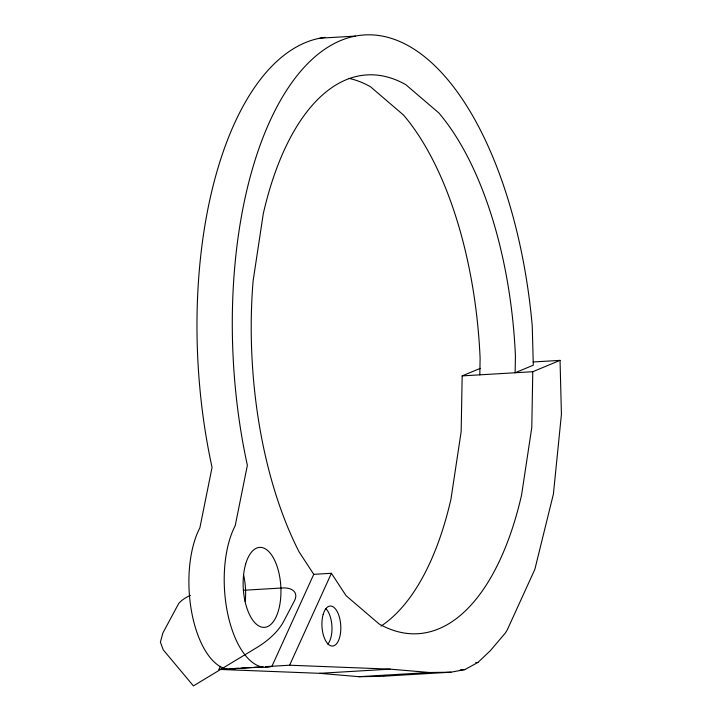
<?xml version="1.0" encoding="UTF-8"?>
<svg xmlns="http://www.w3.org/2000/svg" width="722" height="722" viewBox="0 0 722 722"><rect width="100%" height="100%" fill="white"/><g stroke="black" fill="none" stroke-linecap="round" stroke-linejoin="round"><path stroke-width="1.08" d="M480.329 368.337L462.161 375.891L461.159 431.657L450.97 499.064A280.416 131.585 86.6 0 1 381.008 626.109M479.814 374.844L480.112 358.175A280.416 131.585 86.6 0 0 403.508 115.033L370.485 86.757A280.416 131.585 86.6 0 0 348.906 78.355M220.372 666.343L218.983 669.402L319.548 673.319L358.978 676.694L380.332 676.379L450.952 672.191L464.742 669.628L477.946 662.426L490.247 650.775L505.319 633.05L507.187 630.035L534.849 569.378L553.413 494.028L561.427 414.275L560.037 360.377L532.782 371.704L531.789 427.469L521.6 494.877A280.416 131.585 86.6 0 1 379.077 623.943L346.046 595.668L331.416 573.286L313.763 574.333L299.134 551.951A280.416 131.585 86.6 0 1 253.088 281.138L263.277 213.73A280.416 131.585 86.6 0 1 405.8 84.664L438.823 112.939A280.416 131.585 86.6 0 1 515.427 356.081L515.129 372.751L533.305 365.197L532.24 325.884A320.478 150.384 86.6 0 0 336.109 42.607A320.478 150.384 86.6 0 0 247.375 465.275L235.201 525.715A80.115 37.598 86.6 0 0 229.343 620.667A80.115 37.598 86.6 0 0 271.95 666.262L313.763 574.333M265.335 666.659L289.612 665.215L331.416 573.286M383.508 675.783L385.629 675.386M319.954 38.194L355.269 36.1M533.125 361.975L560.037 360.377M462.161 375.891L532.782 371.704M243.44 590.28L282.41 587.97A21.958 11.931 -23.5 0 1 294.459 600.794L283.791 621.2A60.088 32.661 -23.5 0 1 256.653 647.688L193.415 685.9L163.226 649.827L160.392 642.12L162.955 632.806L178.749 603.439A20.387 11.083 -23.5 0 1 190.418 595.397M218.983 669.402L226.708 668.942M230.02 668.752L238.847 668.229M241.058 668.094L250.985 667.507M254.297 667.308L263.124 666.785M226.852 669.113L262.167 667.02M475.708 662.561L477.946 662.426M319.548 673.319L390.169 669.141L429.608 672.507L450.952 672.191M460.257 669.89L464.742 669.628M358.978 676.694L429.608 672.507M289.612 665.215L390.169 669.141M236.635 668.355A80.115 37.598 86.6 0 1 194.028 622.761A80.115 37.598 86.6 0 1 199.886 527.809L212.06 467.369A320.478 150.384 86.6 0 1 325.333 37.354M243.54 574.73A40.062 18.799 86.6 0 1 245.236 601.444M325.739 608.502A20.026 9.395 86.6 0 1 331.921 626.064A20.026 9.395 86.6 0 1 327.815 644.186M245.624 564.189A40.062 18.799 86.6 0 0 262.104 627.201A40.062 18.799 86.6 0 0 278.385 570.723A40.062 18.799 86.6 0 0 245.624 564.189M323.158 614.458A20.026 9.395 86.6 0 0 331.398 645.964A20.026 9.395 86.6 0 0 339.539 617.725A20.026 9.395 86.6 0 0 323.158 614.458"/></g></svg>
